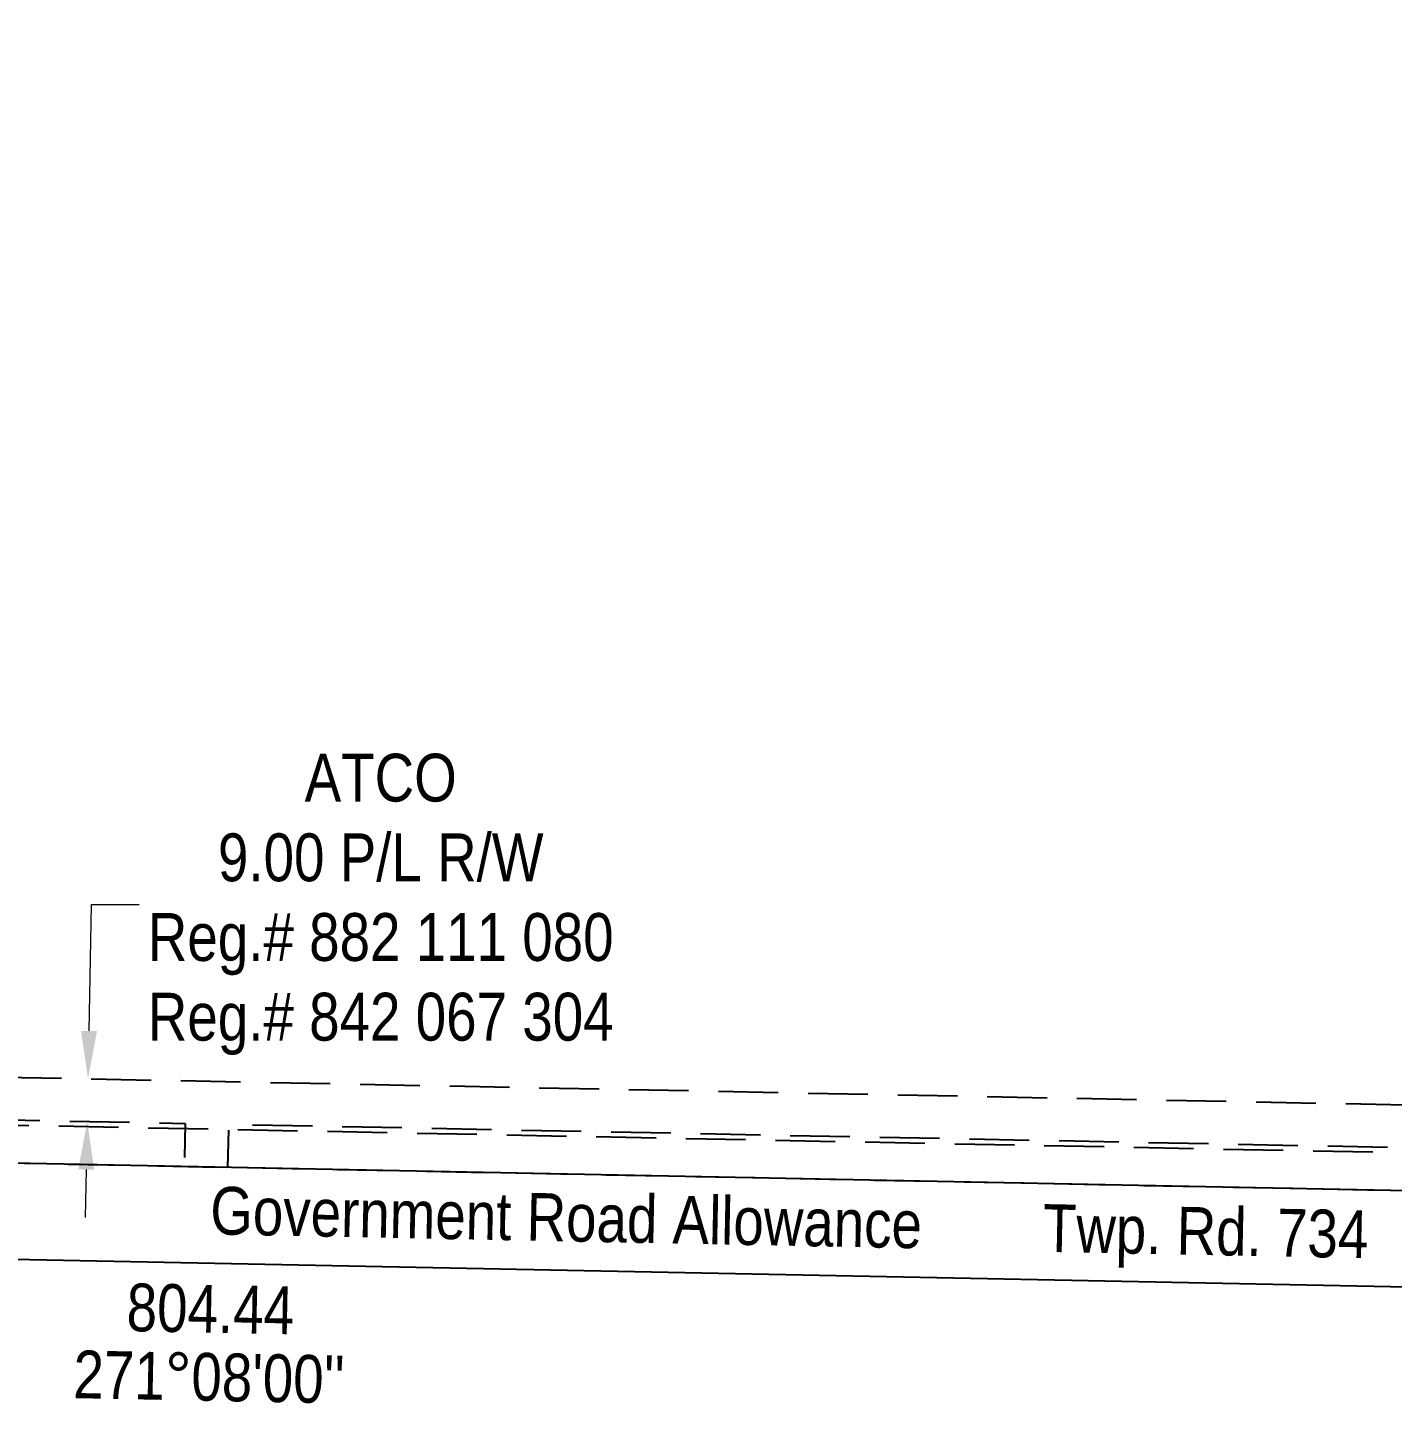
# Model space of a CAD drawing. Extents: x 408914 to 412362, y 6133812 to 6135729.
# Drawn here: x 410108 to 410393.5, y 6134073.6 to 6134361.5 of the extents above; entities that cross this region are included whole.
import ezdxf
from ezdxf.enums import TextEntityAlignment as Align

# ---------------------------------------------------------------- set-up
doc = ezdxf.new("R2010")
doc.units = 0
doc.header["$LTSCALE"] = 5
doc.header["$PDMODE"] = 3
doc.header["$PDSIZE"] = 0.5
doc.linetypes.add('foc-FLOWLINE', pattern=[3.75, 2.5, -1.25])
doc.layers.get('Defpoints').update_dxf_attribs({"color": 9})
for name, color, linetype in [('F-EZE', 190, 'foc-FLOWLINE'), ('L-BD', 7, 'Continuous'), ('L-ROAD-T', 7, 'Continuous'), ('L-SEC', 7, 'Continuous')]:
    doc.layers.add(name, color=color, linetype=linetype)
doc.layers.add('F-EZE-T', color=190, linetype='Continuous', lineweight=9)
doc.styles.add('80CG', font='ARIALN.TTF', dxfattribs={"height": 10})
doc.styles.add('80L', font='ARIALN.TTF', dxfattribs={"height": 10})
doc.dimstyles.new('Compass 5 000', dxfattribs={"dimscale": 5, "dimtxt": 9, "dimasz": 2, "dimexe": 0.2, "dimexo": 0.0625, "dimgap": 0.5, "dimtad": 0, "dimtih": 1, "dimtoh": 1, "dimzin": 0, "dimdsep": 46, "dimtxsty": '80CG', "dimcen": 0.1, "dimse1": 1, "dimse2": 1, "dimclrd": 256, "dimclrt": 256, "dimaunit": 1, "dimadec": 4, "dimazin": 0, "dimtfac": 0.06, "dimtofl": 0, "dimtmove": 0, "dimatfit": 1, "dimfxl": 0.2, "dimtolj": 1, "dimtzin": 0, "dimlwd": -1, "dimarcsym": 0})

# ---------------------------------------------------------------- blocks, each defined once
blk = doc.blocks.new('*D33')
at = {"layer": 'Defpoints', "color": 0, "transparency": 16777216}
for p in [(410120.62, 6134141.55), (410194.25, 6134140.09), (410194.07, 6134131.1)]:
    blk.add_point(p, dxfattribs=at)
at = {"layer": 'F-EZE-T', "transparency": 16777216}
for p, q in [((410120.82, 6134151.55), (410121.34, 6134178.03)), ((410121.34, 6134178.03), (410131.34, 6134178.03)), ((410120.24, 6134122.56), (410120.04, 6134112.56))]:
    blk.add_line(p, q, dxfattribs=at)
for points in [[(410119.15, 6134151.58), (410122.48, 6134151.51), (410120.62, 6134141.55)], [(410118.58, 6134122.59), (410121.91, 6134122.52), (410120.44, 6134132.55)]]:
    blk.add_solid(points, dxfattribs=at)
at = {"layer": 'F-EZE-T', "transparency": 16777216, "insert": (410181.85, 6134178.03), "char_height": 10, "attachment_point": 5, "style": '80CG'}
blk.add_mtext('\\A1;ATCO\\P9.00 P/L R/W\\PReg.# 882 111 080\\PReg.# 842 067 304', dxfattribs=at)

msp = doc.modelspace()

# ---------------------------------------------------------------- linework, layer by layer
at = {"layer": 'F-EZE', "flags": 128}
for points in [[(410565.307, 6134907.184), (410556.304, 6134907.365), (410548.306, 6134523.315), (410557.301, 6134523.128), (410557.113, 6134514.133), (410548.119, 6134514.32), (410540.184, 6134133.252), (410549.159, 6134133.075), (410548.804, 6134115.086), (410539.809, 6134115.273), (410539.996, 6134124.258), (410149.991, 6134131.97), (410149.813, 6134122.975), (410140.819, 6134123.153), (410140.997, 6134132.147), (409757.025, 6134139.74), (409756.84, 6134130.737), (409744.847, 6134130.983), (409745.216, 6134148.972), (410531.189, 6134133.43), (410547.559, 6134919.539)], [(409645.818, 6134140.944), (409744.985, 6134138.978), (410548.97, 6134123.081), (410548.804, 6134115.086), (409744.827, 6134130.983), (409645.654, 6134132.949)]]:
    msp.add_lwpolyline(points, dxfattribs=at)
at = {"layer": 'L-SEC'}
for p, q in [((410548.804, 6134115.086), (409744.827, 6134130.983)), ((410548.385, 6134094.978), (409744.429, 6134110.875))]:
    msp.add_line(p, q, dxfattribs=at)

# ---------------------------------------------------------------- texts
at = {"layer": 'L-BD', "color": 3, "style": '80L'}
for s, height, p in [('804.44', 9.996, (410146.219, 6134093.432)), ("271°08'00''", 9.99597, (410145.938, 6134079.191))]:
    msp.add_text(s, height=height, rotation=358.8672, dxfattribs=at).set_placement(p, align=Align.MIDDLE)
at = {"layer": 'L-ROAD-T', "style": '80L'}
for s, p in [('Government Road Allowance', (410220.654, 6134112.539)), ('Twp. Rd. 734', (410354.445, 6134109.674))]:
    msp.add_text(s, height=9.99597, rotation=358.86721, dxfattribs=at).set_placement(p, align=Align.MIDDLE_CENTER)

# ---------------------------------------------------------------- dimensions: what is measured, and where the dimension line sits
at = {"layer": 'F-EZE-T'}
dim = msp.add_linear_dim(base=(410120.618, 6134141.549), p1=(410194.067, 6134131.098), p2=(410194.245, 6134140.093), angle=88.86721, text='ATCO\\P9.00 P/L R/W\\PReg.# 882 111 080\\PReg.# 842 067 304', dimstyle='Compass 5 000', dxfattribs=at)
dim.commit()
dim.dimension.update_dxf_attribs({"geometry": '*D33', "text_midpoint": (410181.847, 6134178.027), "dimtype": 161})

doc.saveas('drawing.dxf')
